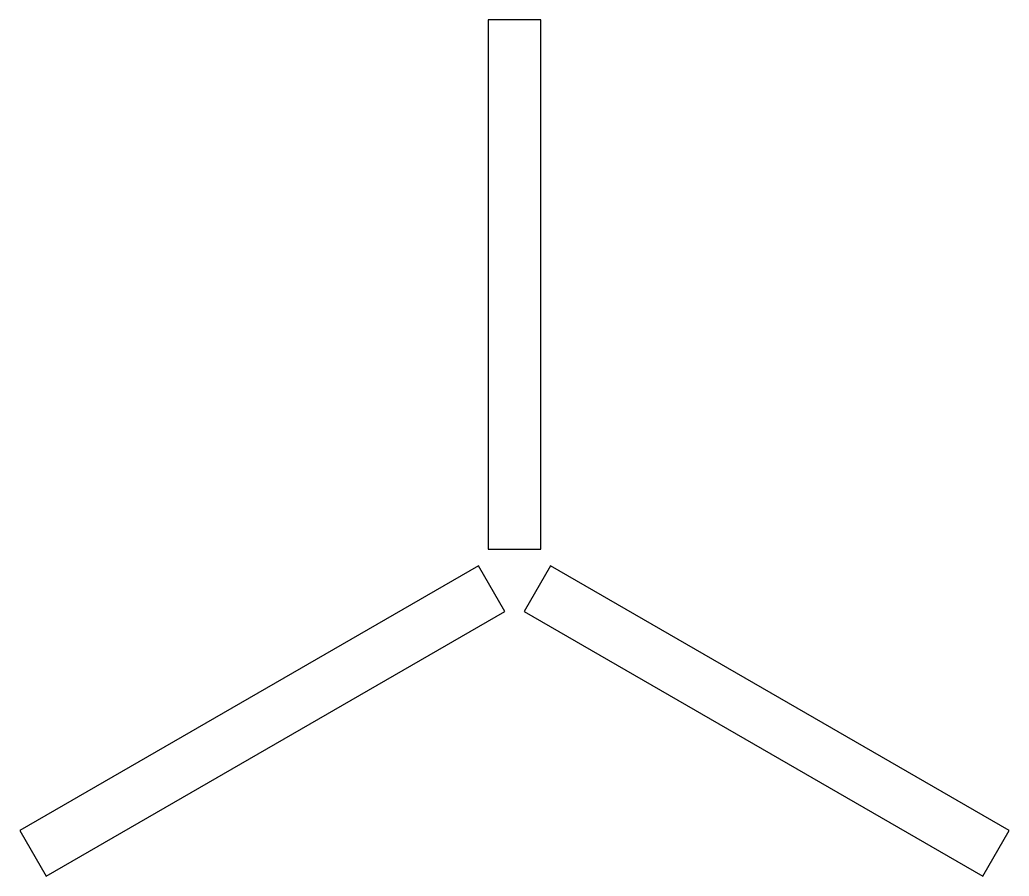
# Model space of a CAD drawing. Extents: x -470.93 to -469.07, y -470.57 to -468.95.
import ezdxf

# ---------------------------------------------------------------- set-up
doc = ezdxf.new("R2010")
doc.units = 13
doc.layers.add('MAGNET', color=11, linetype='Continuous')

msp = doc.modelspace()

# ---------------------------------------------------------------- linework, layer by layer
at = {"layer": 'MAGNET'}
for points in [[(-470.05, -469.95), (-469.95, -469.95), (-469.95, -468.95), (-470.05, -468.95)], [(-470.0183, -470.0683), (-470.0683, -469.9817), (-470.9343, -470.4817), (-470.8843, -470.5683)], [(-469.9317, -469.9817), (-469.9817, -470.0683), (-469.1157, -470.5683), (-469.0657, -470.4817)]]:
    msp.add_lwpolyline(points, close=True, dxfattribs=at)

doc.saveas('drawing.dxf')
